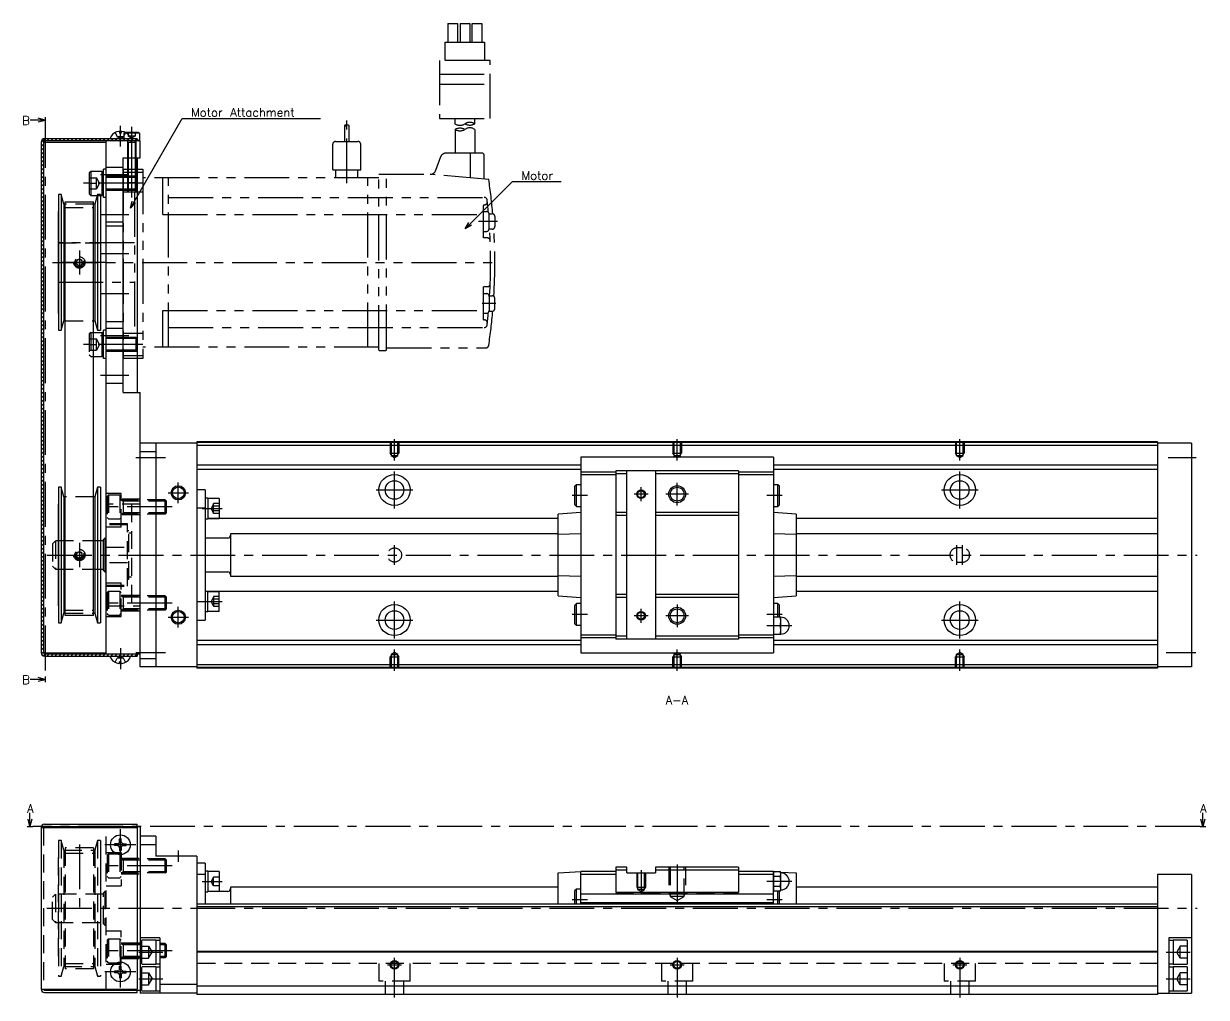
# Model space of a CAD drawing. Extents: x -2 to 736, y -8 to 353.
# Drawn here: x 317.5 to 735.9, y 9 to 353.5 of the extents above; entities that cross this region are included whole.
import ezdxf

# ---------------------------------------------------------------- set-up
doc = ezdxf.new("R2010")
doc.units = 0
doc.header["$LTSCALE"] = 0.5
for name, pattern in [('CENTER', [50.8, 31.75, -6.35, 6.35, -6.35]), ('DASHED', [19.05, 12.7, -6.35]), ('PHANTOM', [63.5, 31.75, -6.35, 6.35, -6.35, 6.35, -6.35])]:
    doc.linetypes.add(name, pattern=pattern)
for name, color, linetype in [('MSM_CENTER', 1, 'CENTER'), ('MSM_CONTINUOUS', 7, 'CONTINUOUS'), ('MSM_DASHED', 4, 'DASHED'), ('MSM_IMAGINARY', 6, 'PHANTOM'), ('MSM_NARROW', 5, 'CONTINUOUS'), ('MSM_PART_NUMBER', 7, 'CONTINUOUS')]:
    doc.layers.add(name, color=color, linetype=linetype)
doc.styles.get("Standard").update_dxf_attribs({"font": 'txt.shx', "height": 3, "bigfont": 'bigfont.shx'})

msp = doc.modelspace()

# ---------------------------------------------------------------- linework, layer by layer
at = {"layer": 'MSM_CENTER'}
for p, q in [((325.07, 318.37), (325.07, 122.5)), ((351.67, 310), (351.67, 317.37)), ((355.67, 317), (355.67, 295)), ((354.67, 300), (344.67, 300)), ((359.67, 297), (338.67, 297)), ((344.67, 286), (354.67, 286)), ((337.17, 273.25), (337.17, 264.75)), ((354.67, 272), (344.67, 272)), ((346.67, 269), (327.67, 269)), ((344.67, 258), (354.67, 258)), ((354.67, 243), (344.67, 243)), ((359.67, 240), (338.67, 240)), ((354.67, 229), (344.67, 229)), ((448.67, 198.99), (448.67, 206.5)), ((548.67, 198.99), (548.67, 206.5)), ((648.67, 198.99), (648.67, 206.5)), ((357.17, 200), (367.67, 200)), ((722.34, 200), (732.29, 200)), ((448.67, 182), (448.67, 195)), ((648.67, 182), (648.67, 195)), ((372.17, 183.87), (372.17, 191.12)), ((442.17, 188.5), (455.16, 188.5)), ((535.92, 184.5), (535.92, 189.5)), ((548.67, 183), (548.67, 191)), ((642.17, 188.5), (655.17, 188.5)), ((368.54, 187.5), (375.79, 187.5)), ((516.92, 186.5), (511.58, 186.5)), ((538.42, 187), (533.42, 187)), ((552.67, 187), (544.67, 187)), ((585.78, 186.5), (580.42, 186.5)), ((369.97, 182.5), (344.67, 182.5)), ((380.67, 181.95), (387.67, 181.95)), ((337.17, 169.75), (337.17, 161.25)), ((448.67, 162), (448.67, 169)), ((647.67, 162), (647.67, 169)), ((649.67, 162), (649.67, 169)), ((325.67, 165.5), (732.67, 165.5)), ((369.97, 148.5), (344.67, 148.5)), ((372.17, 139.87), (372.17, 147.12)), ((380.67, 149.05), (387.67, 149.05)), ((448.67, 136), (448.67, 149)), ((535.92, 141.5), (535.92, 146.5)), ((548.67, 148), (548.67, 140)), ((648.67, 136), (648.67, 149)), ((368.54, 143.5), (375.79, 143.5)), ((442.17, 142.5), (455.17, 142.5)), ((516.92, 144.5), (511.58, 144.5)), ((538.42, 144), (533.42, 144)), ((552.67, 144), (544.67, 144)), ((585.78, 144.5), (580.42, 144.5)), ((642.17, 142.5), (655.17, 142.5)), ((589.26, 140.5), (580.42, 140.5)), ((351.67, 132.5), (351.67, 125.13)), ((357.17, 131), (367.67, 131)), ((448.67, 124.5), (448.67, 132.01)), ((548.67, 124.5), (548.67, 132.01)), ((648.67, 124.5), (648.67, 132.01)), ((721.67, 131), (732.17, 131)), ((733.67, 69.5), (320.67, 69.5)), ((351.67, 57.5), (351.67, 68.5)), ((337.17, 63.12), (337.17, 38.5)), ((357.17, 63), (346.17, 63)), ((372.17, 61), (372.17, 57)), ((369.97, 55.5), (344.67, 55.5)), ((548.67, 56), (548.67, 42.3)), ((535.92, 54), (535.92, 45.5)), ((380.67, 50), (387.67, 50)), ((589.26, 50), (580.42, 50)), ((516.92, 43.5), (511.58, 43.5)), ((585.81, 43.5), (580.42, 43.5)), ((325.67, 40.5), (732.67, 40.5)), ((369.97, 25.5), (344.67, 25.5)), ((351.67, 12.5), (351.67, 23.5)), ((358.17, 25), (366.67, 25)), ((448.67, 9), (448.67, 23)), ((548.67, 23), (548.67, 9)), ((648.67, 23), (648.67, 9)), ((721.67, 25), (730.17, 25)), ((357.17, 18), (346.17, 18)), ((446.17, 20.5), (451.17, 20.5)), ((546.17, 20.5), (551.17, 20.5)), ((646.17, 20.5), (651.17, 20.5)), ((358.17, 15.5), (366.67, 15.5)), ((721.67, 15.5), (730.17, 15.5))]:
    msp.add_line(p, q, dxfattribs=at)
at = {"layer": 'MSM_CONTINUOUS', "extrusion": (0, 0, -1)}
for p, q in [((325.07, 319.37), (319.71, 319.37)), ((325.07, 319.37), (322.57, 320.04)), ((322.57, 318.7), (325.07, 319.37)), ((325.07, 121.5), (319.71, 121.5)), ((325.07, 121.5), (322.57, 122.17)), ((322.57, 120.83), (325.07, 121.5))]:
    msp.add_line(p, q, dxfattribs=at)
at = {"layer": 'MSM_CONTINUOUS'}
for p, q in [((325.07, 320.37), (325.07, 318.37)), ((351.34, 315.29), (351.36, 314.8)), ((351.98, 314.8), (351.36, 314.8)), ((352, 315.29), (351.98, 314.8)), ((358.12, 315), (353.41, 315)), ((358.42, 314.7), (353.93, 314.7)), ((358.12, 315), (358.42, 314.7)), ((358.42, 314.7), (358.42, 312.3)), ((323.67, 311.6), (323.67, 130.9)), ((324.47, 311.6), (324.47, 130.9)), ((324.47, 311.6), (346.67, 311.6)), ((357.67, 312.8), (324.87, 312.8)), ((358.67, 312), (324.87, 312)), ((346.67, 130.5), (346.67, 312)), ((348.2, 313.16), (348.17, 312.8)), ((355.13, 313.16), (355.17, 312.8)), ((357.67, 312.8), (357.67, 312)), ((357.67, 312.3), (358.42, 312.3)), ((358.12, 312), (358.42, 312.3)), ((358.67, 306), (358.67, 312)), ((352.67, 223), (352.67, 306)), ((352.67, 306), (358.67, 306)), ((354.17, 306), (354.17, 299.5)), ((357.17, 306), (357.17, 299.5)), ((357.67, 306), (357.67, 223)), ((345.67, 292), (345.67, 302)), ((346.67, 302), (345.67, 302)), ((341.17, 301.25), (340.67, 300.75)), ((340.67, 300.75), (340.67, 293.25)), ((341.17, 301.25), (341.17, 292.75)), ((341.17, 301.25), (345.17, 301.25)), ((345.17, 301.25), (345.17, 292.75)), ((345.17, 301.25), (345.67, 300.75)), ((357.23, 299.5), (352.67, 299.5)), ((357.23, 294.5), (357.23, 299.5)), ((357.67, 299.07), (357.23, 299.5)), ((329.73, 293), (329.73, 245)), ((330.76, 293), (329.73, 293)), ((330.76, 293), (330.76, 245)), ((331.67, 289.62), (330.76, 293)), ((341.17, 292.75), (340.67, 293.25)), ((343.57, 293), (342.67, 289.62)), ((343.57, 293), (343.57, 245)), ((344.61, 293), (343.57, 293)), ((344.61, 293), (344.61, 245)), ((345.17, 292.75), (345.67, 293.25)), ((357.23, 294.5), (352.67, 294.5)), ((357.23, 294.5), (357.67, 294.93)), ((331.67, 289.62), (331.67, 248.37)), ((332.17, 289.62), (331.67, 289.62)), ((332.17, 144.07), (332.17, 290.43)), ((332.17, 290.43), (342.17, 290.43)), ((341.17, 292.75), (343.5, 292.75)), ((342.17, 144.07), (342.17, 290.43)), ((342.67, 289.62), (342.17, 289.62)), ((342.67, 289.62), (342.67, 248.37)), ((344.61, 292.75), (345.17, 292.75)), ((346.67, 292), (345.67, 292)), ((329.67, 287), (329.67, 251)), ((329.73, 287), (329.67, 287)), ((344.67, 287), (344.61, 287)), ((344.67, 287), (344.67, 251)), ((329.67, 251), (329.73, 251)), ((330.76, 245), (331.67, 248.37)), ((331.67, 248.37), (332.17, 248.37)), ((342.17, 248.37), (342.67, 248.37)), ((342.67, 248.37), (343.57, 245)), ((344.61, 251), (344.67, 251)), ((329.73, 245), (330.76, 245)), ((342.17, 244.25), (345.17, 244.25)), ((343.57, 245), (344.61, 245)), ((345.17, 244.25), (345.17, 235.75)), ((345.17, 244.25), (345.67, 243.75)), ((345.67, 235), (345.67, 245)), ((346.67, 245), (345.67, 245)), ((357.23, 242.5), (352.67, 242.5)), ((357.67, 242.07), (357.23, 242.5)), ((357.23, 237.5), (357.23, 242.5)), ((342.17, 235.75), (345.17, 235.75)), ((345.17, 235.75), (345.67, 236.25)), ((346.67, 235), (345.67, 235)), ((357.23, 237.5), (352.67, 237.5)), ((357.23, 237.5), (357.67, 237.93)), ((352.67, 223), (358.67, 223)), ((358.67, 125.9), (358.67, 223)), ((378.67, 205.1), (358.67, 205.1)), ((364.17, 205.1), (364.17, 125.9)), ((378.67, 205.5), (378.67, 125.5)), ((718.67, 205.5), (378.67, 205.5)), ((718.67, 205.3), (378.67, 205.3)), ((718.67, 205.5), (718.67, 125.5)), ((730.67, 205.1), (718.67, 205.1)), ((730.67, 205.1), (730.67, 125.9)), ((358.67, 202.1), (364.17, 202.1)), ((718.67, 204.3), (378.67, 204.3)), ((514.62, 197.25), (378.67, 197.25)), ((582.72, 200.1), (514.62, 200.1)), ((514.62, 200.1), (514.62, 130.9)), ((582.72, 200.1), (582.72, 130.9)), ((718.67, 197.25), (582.72, 197.25)), ((514.62, 195.75), (378.67, 195.75)), ((526.92, 194.85), (514.62, 194.85)), ((526.92, 193.85), (514.62, 193.85)), ((570.42, 195.25), (526.92, 195.25)), ((526.92, 195.25), (526.92, 135.75)), ((530.82, 194.25), (526.92, 194.25)), ((530.82, 135.75), (530.82, 195.25)), ((541.02, 195.25), (541.02, 135.75)), ((570.42, 194.25), (541.02, 194.25)), ((570.42, 195.25), (570.42, 135.75)), ((582.72, 194.85), (570.42, 194.85)), ((582.72, 193.85), (570.42, 193.85)), ((718.67, 195.75), (582.72, 195.75)), ((329.73, 189.5), (329.73, 141.5)), ((330.76, 189.5), (329.73, 189.5)), ((330.76, 189.5), (330.76, 141.5)), ((331.67, 186.12), (330.76, 189.5)), ((343.57, 189.5), (342.67, 186.12)), ((343.57, 189.5), (343.57, 141.5)), ((344.61, 189.5), (343.57, 189.5)), ((344.61, 189.5), (344.61, 141.5)), ((381.67, 188.5), (378.67, 188.5)), ((381.67, 188.5), (381.67, 142.5)), ((513.02, 190.3), (512.52, 189.8)), ((512.52, 183.2), (512.52, 189.8)), ((514.62, 190.3), (513.02, 190.3)), ((513.02, 182.7), (513.02, 190.3)), ((584.32, 190.3), (582.72, 190.3)), ((584.32, 182.7), (584.32, 190.3)), ((584.82, 189.8), (584.32, 190.3)), ((584.82, 183.2), (584.82, 189.8)), ((331.67, 186.12), (331.67, 144.87)), ((332.17, 186.12), (331.67, 186.12)), ((342.67, 186.12), (342.17, 186.12)), ((342.67, 186.12), (342.67, 144.87)), ((382.67, 185.6), (381.67, 185.6)), ((382.67, 185.6), (382.67, 178.3)), ((386.67, 185.45), (382.67, 185.45)), ((386.67, 185.45), (386.67, 178.45)), ((329.67, 183.5), (329.67, 147.5)), ((329.73, 183.5), (329.67, 183.5)), ((344.67, 183.5), (344.61, 183.5)), ((344.67, 183.5), (344.67, 147.5)), ((381.67, 182.02), (378.67, 182.02)), ((514.62, 180.5), (506.62, 179.94)), ((506.62, 151.06), (506.62, 179.94)), ((512.52, 183.2), (513.02, 182.7)), ((513.02, 182.7), (514.62, 182.7)), ((530.82, 180.5), (526.92, 180.5)), ((570.42, 180.5), (541.02, 180.5)), ((582.72, 182.7), (584.32, 182.7)), ((590.72, 179.94), (582.72, 180.5)), ((584.32, 182.7), (584.82, 183.2)), ((590.72, 179.94), (590.72, 151.06)), ((381.67, 178.3), (382.67, 178.3)), ((382.67, 178.45), (386.67, 178.45)), ((506.62, 178.43), (382.67, 178.43)), ((530.82, 179.5), (526.92, 179.5)), ((570.42, 179.5), (541.02, 179.5)), ((718.67, 178.43), (590.72, 178.43)), ((390.67, 173), (390.67, 158)), ((506.62, 173), (390.67, 173)), ((514.62, 172.98), (506.62, 172.73)), ((590.72, 172.73), (582.72, 172.98)), ((718.67, 173), (590.72, 173)), ((345.67, 170.5), (344.67, 170.5)), ((346.17, 171.5), (345.67, 171)), ((345.67, 160), (345.67, 171)), ((346.17, 171.5), (346.17, 159.5)), ((346.67, 171.5), (346.17, 171.5)), ((389.67, 171.5), (381.67, 171.5)), ((344.67, 160.5), (345.67, 160.5)), ((345.67, 160), (346.17, 159.5)), ((346.17, 159.5), (346.67, 159.5)), ((381.67, 159.5), (389.67, 159.5)), ((390.67, 158), (506.62, 158)), ((506.62, 158.27), (514.62, 158.02)), ((582.72, 158.02), (590.72, 158.27)), ((590.72, 158), (718.67, 158)), ((381.67, 152.7), (382.67, 152.7)), ((382.67, 145.4), (382.67, 152.7)), ((506.62, 152.57), (382.67, 152.57)), ((382.67, 152.55), (386.67, 152.55)), ((386.67, 145.55), (386.67, 152.55)), ((506.62, 151.06), (514.62, 150.5)), ((530.82, 151.5), (526.92, 151.5)), ((570.42, 151.5), (541.02, 151.5)), ((582.72, 150.5), (590.72, 151.06)), ((718.67, 152.57), (590.72, 152.57)), ((329.67, 147.5), (329.73, 147.5)), ((344.61, 147.5), (344.67, 147.5)), ((381.67, 148.98), (378.67, 148.98)), ((513.02, 148.3), (512.52, 147.8)), ((512.52, 141.2), (512.52, 147.8)), ((514.62, 148.3), (513.02, 148.3)), ((513.02, 140.7), (513.02, 148.3)), ((530.82, 150.5), (526.92, 150.5)), ((570.42, 150.5), (541.02, 150.5)), ((584.32, 148.3), (582.72, 148.3)), ((584.82, 147.8), (584.32, 148.3)), ((584.32, 143.5), (584.32, 148.3)), ((584.82, 143.5), (584.82, 147.8)), ((330.76, 141.5), (331.67, 144.87)), ((331.67, 144.87), (332.17, 144.87)), ((342.17, 144.07), (332.17, 144.07)), ((342.17, 144.87), (342.67, 144.87)), ((342.67, 144.87), (343.57, 141.5)), ((378.67, 142.5), (381.67, 142.5)), ((382.67, 145.4), (381.67, 145.4)), ((386.67, 145.55), (382.67, 145.55)), ((585.32, 143.5), (582.72, 143.5)), ((585.32, 137.5), (585.32, 143.5)), ((329.73, 141.5), (330.76, 141.5)), ((343.57, 141.5), (344.61, 141.5)), ((512.52, 141.2), (513.02, 140.7)), ((513.02, 140.7), (514.62, 140.7)), ((585.19, 140.5), (582.84, 140.5)), ((514.62, 135.25), (378.67, 135.25)), ((526.92, 137.15), (514.62, 137.15)), ((526.92, 136.15), (514.62, 136.15)), ((530.82, 136.75), (526.92, 136.75)), ((570.42, 135.75), (526.92, 135.75)), ((570.42, 136.75), (541.02, 136.75)), ((582.72, 137.15), (570.42, 137.15)), ((582.72, 136.15), (570.42, 136.15)), ((582.72, 137.5), (585.32, 137.5)), ((718.67, 135.25), (582.72, 135.25)), ((324.47, 130.9), (346.67, 130.9)), ((324.87, 130.5), (358.67, 130.5)), ((357.67, 130.5), (357.67, 129.7)), ((514.62, 133.75), (378.67, 133.75)), ((514.62, 130.9), (582.72, 130.9)), ((718.67, 133.75), (582.72, 133.75)), ((324.87, 129.7), (357.67, 129.7)), ((348.2, 129.34), (348.17, 129.7)), ((351.34, 127.21), (351.36, 127.7)), ((351.98, 127.7), (351.36, 127.7)), ((352, 127.21), (351.98, 127.7)), ((355.13, 129.34), (355.17, 129.7)), ((358.67, 128.9), (364.17, 128.9)), ((378.67, 125.9), (358.67, 125.9)), ((718.67, 126.7), (378.67, 126.7)), ((718.67, 125.7), (378.67, 125.7)), ((730.67, 125.9), (718.67, 125.9)), ((325.07, 122.5), (325.07, 120.5)), ((718.67, 125.5), (378.67, 125.5)), ((319.67, 69.5), (319, 72)), ((319.67, 69.5), (319.67, 74.23)), ((320.34, 72), (319.67, 69.5)), ((734.67, 69.5), (734, 72)), ((734.67, 69.5), (734.67, 74.23)), ((735.34, 72), (734.67, 69.5)), ((318.67, 69.5), (320.67, 69.5)), ((323.67, 69.1), (323.67, 11.9)), ((323.67, 69.1), (357.67, 69.1)), ((324.87, 70.3), (357.67, 70.3)), ((324.87, 69.5), (358.67, 69.5)), ((346.67, 69.1), (346.67, 69.5)), ((357.67, 69.5), (357.67, 70.3)), ((357.67, 69.1), (357.67, 11.9)), ((358.67, 69.5), (358.67, 10.5)), ((733.67, 69.5), (735.67, 69.5)), ((350.74, 63.33), (349.59, 63.31)), ((350.74, 63.33), (351.15, 63.52)), ((351.34, 63.92), (351.15, 63.52)), ((351.34, 63.92), (351.36, 65.08)), ((352, 63.92), (351.98, 65.08)), ((352, 63.92), (352.19, 63.52)), ((352.59, 63.33), (352.19, 63.52)), ((352.59, 63.33), (353.74, 63.31)), ((364.17, 66), (358.67, 66)), ((364.17, 63), (358.67, 63)), ((364.17, 66), (364.17, 59)), ((350.74, 62.67), (349.59, 62.69)), ((350.74, 62.67), (351.15, 62.48)), ((351.34, 62.08), (351.15, 62.48)), ((351.34, 62.08), (351.36, 60.92)), ((352, 62.08), (351.98, 60.92)), ((352, 62.08), (352.19, 62.48)), ((352.59, 62.67), (352.19, 62.48)), ((352.59, 62.67), (353.74, 62.69)), ((378.67, 59), (364.17, 59)), ((378.67, 59), (378.67, 10)), ((381.67, 56.5), (378.67, 56.5)), ((381.67, 56.5), (381.67, 42)), ((526.92, 55), (526.92, 46.15)), ((530.82, 55), (526.92, 55)), ((530.82, 53), (530.82, 55)), ((541.02, 55), (541.02, 53)), ((570.42, 55), (541.02, 55)), ((570.42, 55), (570.42, 46.15)), ((381.67, 52.5), (378.67, 52.5)), ((382.67, 53.65), (381.67, 53.65)), ((382.67, 53.65), (382.67, 46.35)), ((386.67, 53.5), (382.67, 53.5)), ((386.67, 53.5), (386.67, 46.5)), ((506.62, 53), (514.62, 53.5)), ((506.62, 42), (506.62, 53)), ((526.92, 53.5), (514.62, 53.5)), ((514.62, 42), (514.62, 53.5)), ((526.92, 52.5), (514.62, 52.5)), ((530.82, 54), (526.92, 54)), ((530.82, 53), (541.02, 53)), ((570.42, 54), (541.02, 54)), ((582.72, 53.5), (570.42, 53.5)), ((582.72, 52.5), (570.42, 52.5)), ((582.72, 53.5), (583.29, 53.46)), ((582.72, 42), (582.72, 53.5)), ((582.84, 53.46), (582.72, 53)), ((582.72, 52.41), (582.72, 52.6)), ((585.19, 53.46), (582.84, 53.46)), ((585.19, 51.73), (582.84, 51.73)), ((585.32, 53), (585.19, 53.46)), ((585.22, 53.34), (590.72, 53)), ((585.32, 47), (585.32, 53)), ((590.72, 53), (590.72, 42)), ((730.67, 52.5), (718.67, 52.5)), ((718.67, 52.5), (718.67, 10)), ((730.67, 52.5), (730.67, 10.5)), ((381.67, 46.35), (382.67, 46.35)), ((389.67, 46.5), (382.67, 46.5)), ((390.67, 48), (390.67, 42)), ((506.62, 48), (390.67, 48)), ((513.02, 47.3), (512.52, 46.8)), ((512.52, 42), (512.52, 46.8)), ((513.02, 42), (513.02, 47.3)), ((514.62, 47.3), (513.02, 47.3)), ((570.42, 46.15), (526.92, 46.15)), ((582.72, 47), (582.84, 46.54)), ((585.19, 48.27), (582.84, 48.27)), ((585.19, 46.54), (582.84, 46.54)), ((584.32, 42), (584.32, 46.54)), ((584.82, 42), (584.82, 46.54)), ((585.19, 46.54), (585.32, 47)), ((718.67, 48), (590.72, 48)), ((718.67, 42), (378.67, 42)), ((582.72, 45.5), (514.62, 45.5)), ((582.72, 42.4), (514.62, 42.4)), ((718.67, 41), (378.67, 41)), ((365.67, 30), (358.67, 30)), ((365.67, 30), (365.67, 10.5)), ((722.67, 30), (722.67, 10.5)), ((730.67, 30), (722.67, 30)), ((359.17, 29), (359.17, 21)), ((364.17, 29.25), (359.42, 29.25)), ((364.17, 29.25), (364.17, 20.75)), ((365.67, 29.15), (364.17, 29.15)), ((718.67, 25.2), (378.67, 25.2)), ((724.17, 29.15), (722.67, 29.15)), ((729.17, 29.25), (724.17, 29.25)), ((724.17, 29.25), (724.17, 20.75)), ((729.17, 29.25), (729.17, 20.75)), ((718.67, 25), (378.67, 25)), ((350.74, 18.33), (349.59, 18.31)), ((350.74, 17.67), (349.59, 17.69)), ((350.74, 18.33), (351.15, 18.52)), ((350.74, 17.67), (351.15, 17.48)), ((351.34, 18.92), (351.15, 18.52)), ((351.34, 17.08), (351.15, 17.48)), ((351.34, 18.92), (351.36, 20.08)), ((351.34, 17.08), (351.36, 15.92)), ((352, 18.92), (351.98, 20.08)), ((352, 17.08), (351.98, 15.92)), ((352, 18.92), (352.19, 18.52)), ((352, 17.08), (352.19, 17.48)), ((352.59, 18.33), (352.19, 18.52)), ((352.59, 17.67), (352.19, 17.48)), ((352.59, 18.33), (353.74, 18.31)), ((352.59, 17.67), (353.74, 17.69)), ((359.17, 19.5), (359.17, 11.5)), ((359.42, 20.75), (364.17, 20.75)), ((364.17, 19.75), (359.42, 19.75)), ((364.17, 20.85), (365.67, 20.85)), ((364.17, 19.75), (364.17, 11.25)), ((365.67, 19.65), (364.17, 19.65)), ((722.67, 20.85), (724.17, 20.85)), ((724.17, 19.65), (722.67, 19.65)), ((724.17, 20.75), (729.17, 20.75)), ((729.17, 19.75), (724.17, 19.75)), ((724.17, 19.75), (724.17, 11.25)), ((729.17, 19.75), (729.17, 11.25)), ((378.67, 13.5), (365.67, 13.5)), ((718.67, 13), (378.67, 13)), ((323.67, 11.9), (357.67, 11.9)), ((324.87, 11.5), (358.67, 11.5)), ((324.87, 10.7), (357.67, 10.7)), ((346.67, 11.5), (346.67, 11.9)), ((357.67, 10.7), (357.67, 11.5)), ((378.67, 10.5), (358.67, 10.5)), ((359.42, 11.25), (364.17, 11.25)), ((364.17, 11.35), (365.67, 11.35)), ((718.67, 10), (378.67, 10)), ((718.67, 10.5), (730.67, 10.5)), ((722.67, 11.35), (724.17, 11.35)), ((724.17, 11.25), (729.17, 11.25))]:
    msp.add_line(p, q, dxfattribs=at)
for centre, radius in [((448.67, 188.5), 5.5), ((648.67, 188.5), 5.5), ((372.17, 187.5), 2.07), ((448.67, 188.5), 3.3), ((548.67, 187), 2.46), ((648.67, 188.5), 3.3), ((535.92, 187), 1.23), ((448.67, 142.5), 5.5), ((548.67, 144), 2.46), ((648.67, 142.5), 5.5), ((372.17, 143.5), 2.07), ((448.67, 142.5), 3.3), ((535.92, 144), 1.23), ((648.67, 142.5), 3.3), ((351.67, 63), 3.5), ((351.67, 18), 3.5), ((448.67, 20.5), 1.23), ((548.67, 20.5), 1.23), ((648.67, 20.5), 1.23)]:
    msp.add_circle(centre, radius, dxfattribs=at)
for centre, radius, start, end in [((351.67, 311.4), 4, 97.4656, 144.8906), ((351.14, 315.06), 0.305, 49.0368, 87.9309), ((352.2, 315.06), 0.305, 92.0691, 130.9632), ((351.67, 311.4), 4, 35.1094, 82.5344), ((324.87, 311.6), 1.2, 90, 180), ((324.87, 311.6), 0.4, 90, 180), ((349.29, 313.07), 1.1, 144.8906, 175), ((354.04, 313.07), 1.1, 5, 35.1094), ((389.67, 172.5), 1, 270, 0), ((389.67, 158.5), 1, 0, 90), ((592.41, 141.95), 9.69, 170.8086, 179.713), ((575.62, 141.95), 9.7, 0.2886, 9.1898), ((585.32, 140.5), 3, 270, 90), ((592.41, 142.05), 9.7, 180.2886, 189.1898), ((592.41, 138.95), 9.69, 170.8086, 179.713), ((592.41, 139.05), 9.7, 180.2886, 189.1898), ((575.62, 142.05), 9.69, 350.8086, 359.713), ((575.62, 138.95), 9.7, 0.2886, 9.1898), ((575.62, 139.05), 9.69, 350.8086, 359.713), ((324.87, 130.9), 1.2, 180, 270), ((324.87, 130.9), 0.4, 180, 270), ((349.29, 129.43), 1.1, 185, 215.1094), ((351.67, 131.1), 4, 215.1094, 262.5344), ((351.14, 127.44), 0.305, 272.0691, 310.9632), ((352.2, 127.44), 0.305, 229.0368, 267.9309), ((351.67, 131.1), 4, 277.4656, 324.8906), ((354.04, 129.43), 1.1, 324.8906, 355), ((324.87, 69.1), 1.2, 90, 180), ((324.87, 69.1), 0.4, 90, 180), ((351.67, 63), 2.1, 171.4911, 188.5089), ((351.67, 63), 2.1, 81.4911, 98.5089), ((351.67, 63), 2.1, 351.4911, 8.5089), ((351.67, 63), 2.1, 261.4911, 278.5089), ((586.02, 52.57), 3.31, 164.2277, 179.4294), ((586.02, 52.63), 3.31, 180.5738, 195.7691), ((595.6, 49.95), 12.89, 172.0306, 179.7562), ((582.01, 52.56), 3.31, 0.5738, 15.7691), ((582.01, 52.63), 3.31, 344.2277, 359.4294), ((572.42, 49.94), 12.89, 0.2452, 7.968), ((585.32, 50), 3, 270, 90), ((389.67, 47.5), 1, 270, 0), ((596.17, 50.1), 13.46, 180.407, 187.8062), ((586.02, 47.37), 3.31, 164.2277, 179.4294), ((586.02, 47.44), 3.31, 180.5738, 195.7691), ((571.86, 50.1), 13.46, 352.1938, 359.593), ((582.01, 47.37), 3.31, 0.5738, 15.7691), ((582.01, 47.43), 3.31, 344.2277, 359.4294), ((359.42, 29), 0.25, 90, 180), ((359.42, 21), 0.25, 180, 270), ((351.67, 18), 2.1, 171.4911, 188.5089), ((351.67, 18), 2.1, 81.4911, 98.5089), ((351.67, 18), 2.1, 351.4911, 8.5089), ((359.42, 19.5), 0.25, 90, 180), ((351.67, 18), 2.1, 261.4911, 278.5089), ((324.87, 11.9), 1.2, 180, 270), ((324.87, 11.9), 0.4, 180, 270), ((359.42, 11.5), 0.25, 180, 270)]:
    msp.add_arc(centre, radius, start, end, dxfattribs=at)
at = {"layer": 'MSM_DASHED'}
for p, q in [((349.8, 314.94), (350.52, 313.47)), ((353.54, 314.94), (352.81, 313.47)), ((352.92, 314.7), (353.22, 315)), ((353.93, 314.7), (352.92, 314.7)), ((352.92, 314.7), (352.92, 312.8)), ((353.41, 315), (353.22, 315)), ((354.42, 315), (354.42, 313.7)), ((355.67, 315), (355.67, 313.7)), ((356.92, 315), (356.92, 313.7)), ((351.67, 312.86), (350.52, 313.47)), ((352.81, 313.47), (350.52, 313.47)), ((351.67, 312.86), (352.81, 313.47)), ((354.15, 311.95), (354.44, 311.46)), ((354.17, 311.9), (354.17, 306)), ((357.17, 311.46), (354.17, 311.46)), ((356.92, 313.7), (354.42, 313.7)), ((355.67, 312.98), (354.42, 313.7)), ((354.44, 311.46), (354.44, 306)), ((356.92, 313.7), (355.67, 312.98)), ((357.18, 311.95), (356.9, 311.46)), ((356.9, 311.46), (356.9, 306)), ((357.17, 311.9), (357.17, 306)), ((352.67, 302.65), (346.67, 302.65)), ((340.67, 299), (343.17, 299)), ((344.32, 297), (343.17, 299)), ((343.17, 295), (343.17, 299)), ((352.67, 299.5), (346.67, 299.5)), ((352.67, 299.07), (346.67, 299.07)), ((354.17, 299.5), (354.17, 297.27)), ((354.44, 297), (354.17, 297.27)), ((354.17, 297.27), (357.17, 297.27)), ((354.44, 299.5), (354.44, 297)), ((356.9, 299.5), (356.9, 297)), ((357.17, 297.27), (356.9, 297)), ((357.17, 299.5), (357.17, 297.27)), ((340.67, 297), (343.17, 297)), ((340.67, 295), (343.17, 295)), ((344.32, 297), (343.17, 295)), ((352.67, 294.93), (346.67, 294.93)), ((352.67, 294.5), (346.67, 294.5)), ((356.9, 297), (354.44, 297)), ((342.17, 289.62), (332.17, 289.62)), ((343.5, 292.75), (344.61, 292.75)), ((332.17, 288.49), (342.17, 288.49)), ((346.67, 283.35), (352.67, 283.35)), ((346.67, 282), (352.67, 282)), ((329.67, 276), (344.67, 276)), ((337.17, 270.15), (336.17, 269.58)), ((336.17, 269.58), (336.17, 268.42)), ((336.17, 268.42), (337.17, 267.85)), ((338.17, 269.58), (337.17, 270.15)), ((337.17, 267.85), (338.17, 268.42)), ((338.17, 268.42), (338.17, 269.58)), ((329.67, 262), (344.67, 262)), ((332.17, 248.37), (342.17, 248.37)), ((352.67, 248), (346.67, 248)), ((341.17, 244.25), (340.67, 243.75)), ((340.67, 243.75), (340.67, 236.25)), ((341.17, 244.25), (341.17, 235.75)), ((341.17, 244.25), (342.17, 244.25)), ((352.67, 245.65), (346.67, 245.65)), ((340.67, 242), (343.17, 242)), ((340.67, 240), (343.17, 240)), ((344.32, 240), (343.17, 242)), ((343.17, 238), (343.17, 242)), ((344.32, 240), (343.17, 238)), ((352.67, 242.5), (346.67, 242.5)), ((352.67, 242.07), (346.67, 242.07)), ((340.67, 238), (343.17, 238)), ((341.17, 235.75), (340.67, 236.25)), ((341.17, 235.75), (342.17, 235.75)), ((352.67, 237.93), (346.67, 237.93)), ((352.67, 237.5), (346.67, 237.5)), ((346.67, 226.35), (352.67, 226.35)), ((447.17, 205.5), (447.17, 201.5)), ((447.44, 205.5), (447.44, 200.7)), ((449.9, 200.7), (449.9, 205.5)), ((450.17, 205.5), (450.17, 201.5)), ((547.17, 205.5), (547.17, 201.5)), ((547.44, 205.5), (547.44, 200.7)), ((549.9, 200.7), (549.9, 205.5)), ((550.17, 205.5), (550.17, 201.5)), ((647.17, 205.5), (647.17, 201.5)), ((647.44, 205.5), (647.44, 200.7)), ((649.9, 200.7), (649.9, 205.5)), ((650.17, 205.5), (650.17, 201.5)), ((447.17, 201.5), (450.17, 201.5)), ((447.44, 201.03), (447.17, 201.5)), ((449.9, 201.03), (450.17, 201.5)), ((547.17, 201.5), (550.17, 201.5)), ((547.44, 201.03), (547.17, 201.5)), ((549.9, 201.03), (550.17, 201.5)), ((647.17, 201.5), (650.17, 201.5)), ((647.44, 201.03), (647.17, 201.5)), ((649.9, 201.03), (650.17, 201.5)), ((447.44, 200.7), (448.67, 199.99)), ((447.44, 200.7), (449.9, 200.7)), ((448.67, 199.99), (449.9, 200.7)), ((547.44, 200.7), (548.48, 200.1)), ((547.44, 200.7), (549.9, 200.7)), ((548.86, 200.1), (549.9, 200.7)), ((647.44, 200.7), (648.67, 199.99)), ((647.44, 200.7), (649.9, 200.7)), ((648.67, 199.99), (649.9, 200.7)), ((342.17, 186.12), (332.17, 186.12)), ((351.97, 187.25), (346.67, 187.25)), ((347.47, 186.75), (346.97, 186.25)), ((346.97, 186.25), (346.97, 178.75)), ((347.47, 186.75), (347.47, 178.25)), ((347.47, 186.75), (351.47, 186.75)), ((351.47, 186.75), (351.47, 178.25)), ((351.47, 186.75), (351.97, 186.25)), ((351.97, 175.38), (351.97, 187.25)), ((358.67, 185.25), (351.97, 185.25)), ((367.53, 185), (351.97, 185)), ((351.97, 185), (352.72, 184.57)), ((352.72, 185), (352.72, 180)), ((367.97, 184.57), (352.72, 184.57)), ((367.97, 184.57), (367.53, 185)), ((367.53, 180), (367.53, 185)), ((367.97, 180.43), (367.97, 184.57)), ((358.67, 183.5), (346.67, 183.5)), ((351.97, 180), (352.72, 180.43)), ((367.53, 180), (351.97, 180)), ((367.97, 180.43), (352.72, 180.43)), ((355.67, 183.5), (355.67, 147.5)), ((367.53, 180), (367.97, 180.43)), ((384.67, 183.45), (383.8, 181.95)), ((384.67, 180.45), (383.8, 181.95)), ((384.67, 180.22), (384.67, 183.69)), ((386.67, 183.69), (384.67, 183.69)), ((386.67, 182.82), (384.67, 182.82)), ((386.67, 181.09), (384.67, 181.09)), ((386.67, 180.22), (384.67, 180.22)), ((354.17, 176.5), (346.67, 176.5)), ((354.17, 176.14), (346.67, 176.14)), ((347.47, 178.25), (346.97, 178.75)), ((347.47, 178.25), (351.47, 178.25)), ((351.47, 178.25), (351.97, 178.75)), ((358.67, 179.75), (351.97, 179.75)), ((354.17, 154.5), (354.17, 176.5)), ((351.97, 175.38), (346.67, 175.38)), ((354.67, 174), (354.17, 174)), ((354.67, 157), (354.67, 174)), ((355.67, 173.25), (354.67, 173.25)), ((328.67, 170.5), (327.67, 169.5)), ((327.67, 169.5), (327.67, 161.5)), ((344.67, 170.5), (328.67, 170.5)), ((328.67, 170.5), (328.67, 160.5)), ((346.67, 168.3), (354.17, 168.3)), ((649.67, 168), (647.67, 168)), ((337.17, 166.65), (336.17, 166.08)), ((336.17, 166.08), (336.17, 164.92)), ((336.17, 164.92), (337.17, 164.35)), ((338.17, 166.08), (337.17, 166.65)), ((337.17, 164.35), (338.17, 164.92)), ((338.17, 164.92), (338.17, 166.08)), ((327.67, 161.5), (328.67, 160.5)), ((328.67, 160.5), (344.67, 160.5)), ((354.17, 162.7), (346.67, 162.7)), ((647.67, 163), (649.67, 163)), ((346.67, 155.62), (351.97, 155.62)), ((346.67, 154.86), (354.17, 154.86)), ((351.97, 143.75), (351.97, 155.62)), ((354.17, 157), (354.67, 157)), ((354.67, 157.75), (355.67, 157.75)), ((346.67, 154.5), (354.17, 154.5)), ((347.47, 152.75), (346.97, 152.25)), ((346.97, 152.25), (346.97, 144.75)), ((347.47, 152.75), (351.47, 152.75)), ((347.47, 152.75), (347.47, 144.25)), ((351.47, 152.75), (351.47, 144.25)), ((351.47, 152.75), (351.97, 152.25)), ((351.97, 151.25), (358.67, 151.25)), ((367.53, 151), (351.97, 151)), ((351.97, 151), (352.72, 150.57)), ((352.72, 151), (352.72, 146)), ((367.53, 146), (367.53, 151)), ((367.97, 150.57), (367.53, 151)), ((384.67, 150.78), (384.67, 147.31)), ((386.67, 150.78), (384.67, 150.78)), ((346.67, 147.5), (358.67, 147.5)), ((367.97, 150.57), (352.72, 150.57)), ((367.97, 146.43), (367.97, 150.57)), ((384.67, 150.55), (383.8, 149.05)), ((384.67, 147.55), (383.8, 149.05)), ((386.67, 149.91), (384.67, 149.91)), ((386.67, 148.18), (384.67, 148.18)), ((386.67, 147.31), (384.67, 147.31)), ((332.17, 146.01), (342.17, 146.01)), ((332.17, 144.87), (342.17, 144.87)), ((346.67, 143.75), (351.97, 143.75)), ((347.47, 144.25), (346.97, 144.75)), ((347.47, 144.25), (351.47, 144.25)), ((351.47, 144.25), (351.97, 144.75)), ((351.97, 146), (352.72, 146.43)), ((367.53, 146), (351.97, 146)), ((351.97, 145.75), (358.67, 145.75)), ((367.97, 146.43), (352.72, 146.43)), ((367.53, 146), (367.97, 146.43)), ((447.44, 129.97), (447.17, 129.5)), ((448.67, 131.01), (447.44, 130.3)), ((447.44, 130.3), (447.44, 125.5)), ((447.44, 130.3), (449.9, 130.3)), ((449.9, 130.3), (448.67, 131.01)), ((449.9, 125.5), (449.9, 130.3)), ((449.9, 129.97), (450.17, 129.5)), ((547.44, 129.97), (547.17, 129.5)), ((548.48, 130.9), (547.44, 130.3)), ((547.44, 130.3), (547.44, 125.5)), ((547.44, 130.3), (549.9, 130.3)), ((549.9, 130.3), (548.86, 130.9)), ((549.9, 125.5), (549.9, 130.3)), ((549.9, 129.97), (550.17, 129.5)), ((647.44, 129.97), (647.17, 129.5)), ((648.67, 131.01), (647.44, 130.3)), ((647.44, 130.3), (647.44, 125.5)), ((647.44, 130.3), (649.9, 130.3)), ((649.9, 130.3), (648.67, 131.01)), ((649.9, 125.5), (649.9, 130.3)), ((649.9, 129.97), (650.17, 129.5)), ((349.8, 127.56), (350.52, 129.03)), ((351.67, 129.64), (350.52, 129.03)), ((352.81, 129.03), (350.52, 129.03)), ((351.67, 129.64), (352.81, 129.03)), ((353.54, 127.56), (352.81, 129.03)), ((447.17, 125.5), (447.17, 129.5)), ((447.17, 129.5), (450.17, 129.5)), ((450.17, 125.5), (450.17, 129.5)), ((547.17, 125.5), (547.17, 129.5)), ((547.17, 129.5), (550.17, 129.5)), ((550.17, 125.5), (550.17, 129.5)), ((647.17, 125.5), (647.17, 129.5)), ((647.17, 129.5), (650.17, 129.5)), ((650.17, 125.5), (650.17, 129.5)), ((324.47, 69.1), (324.47, 11.9)), ((346.67, 11.9), (346.67, 69.1)), ((329.73, 64.5), (329.73, 16.5)), ((330.76, 64.5), (329.73, 64.5)), ((330.76, 64.5), (330.76, 16.5)), ((331.67, 61.12), (330.76, 64.5)), ((343.57, 64.5), (342.67, 61.12)), ((343.57, 64.5), (343.57, 16.5)), ((344.61, 64.5), (343.57, 64.5)), ((344.61, 64.5), (344.61, 16.5)), ((331.67, 61.12), (331.67, 19.88)), ((331.67, 61.12), (342.67, 61.12)), ((332.17, 61.93), (332.17, 19.07)), ((342.17, 61.93), (332.17, 61.93)), ((332.17, 59.99), (342.17, 59.99)), ((342.17, 61.93), (342.17, 19.07)), ((342.67, 61.12), (342.67, 19.88)), ((346.67, 60.25), (351.97, 60.25)), ((347.47, 59.75), (346.97, 59.25)), ((346.97, 59.25), (346.97, 51.75)), ((347.47, 59.75), (347.47, 51.25)), ((347.47, 59.75), (351.47, 59.75)), ((351.47, 59.75), (351.47, 51.25)), ((351.47, 59.75), (351.97, 59.25)), ((351.97, 60.25), (351.97, 48.43)), ((329.67, 58.5), (329.67, 22.5)), ((329.73, 58.5), (329.67, 58.5)), ((344.67, 58.5), (344.61, 58.5)), ((344.67, 58.5), (344.67, 22.5)), ((351.97, 58.25), (358.67, 58.25)), ((367.53, 58), (351.97, 58)), ((351.97, 58), (352.72, 57.57)), ((352.72, 58), (352.72, 53)), ((367.97, 57.57), (352.72, 57.57)), ((367.53, 53), (367.53, 58)), ((367.97, 57.57), (367.53, 58)), ((367.97, 53.43), (367.97, 57.57)), ((545.67, 55), (545.67, 46)), ((546.21, 55), (546.21, 44.72)), ((551.12, 44.72), (551.12, 55)), ((551.67, 55), (551.67, 46)), ((347.47, 51.25), (346.97, 51.75)), ((347.47, 51.25), (351.47, 51.25)), ((351.47, 51.25), (351.97, 51.75)), ((351.97, 53), (352.72, 53.43)), ((367.53, 53), (351.97, 53)), ((351.97, 52.75), (358.67, 52.75)), ((367.97, 53.43), (352.72, 53.43)), ((367.53, 53), (367.97, 53.43)), ((384.67, 51.5), (383.8, 50)), ((384.67, 48.5), (384.67, 51.5)), ((386.67, 51.5), (384.67, 51.5)), ((534.42, 53), (534.42, 48)), ((534.69, 53), (534.69, 47.21)), ((537.15, 47.21), (537.15, 53)), ((537.42, 53), (537.42, 48)), ((346.17, 46.5), (345.67, 46)), ((346.17, 46.5), (346.17, 34.5)), ((346.67, 46.5), (346.17, 46.5)), ((346.67, 48.43), (351.97, 48.43)), ((384.67, 48.5), (383.8, 50)), ((384.67, 50), (386.67, 50)), ((386.67, 48.5), (384.67, 48.5)), ((526.92, 46.15), (570.42, 46.15)), ((534.42, 48), (537.42, 48)), ((534.42, 48), (534.69, 47.53)), ((534.69, 47.21), (535.92, 46.5)), ((537.15, 47.21), (534.69, 47.21)), ((535.92, 46.5), (537.15, 47.21)), ((537.42, 48), (537.15, 47.53)), ((328.67, 45.5), (327.67, 44.5)), ((327.67, 36.5), (327.67, 44.5)), ((345.67, 45.5), (328.67, 45.5)), ((328.67, 45.5), (328.67, 35.5)), ((345.67, 35), (345.67, 46)), ((545.67, 46), (546.21, 45.06)), ((545.67, 46), (551.67, 46)), ((546.21, 44.72), (548.67, 43.3)), ((551.12, 44.72), (546.21, 44.72)), ((548.67, 43.3), (551.12, 44.72)), ((551.67, 46), (551.12, 45.06)), ((327.67, 36.5), (328.67, 35.5)), ((328.67, 35.5), (345.67, 35.5)), ((345.67, 35), (346.17, 34.5)), ((346.17, 34.5), (346.67, 34.5)), ((346.67, 32.57), (351.97, 32.57)), ((347.47, 29.75), (346.97, 29.25)), ((347.47, 29.75), (347.47, 21.25)), ((347.47, 29.75), (351.47, 29.75)), ((351.47, 29.75), (351.47, 21.25)), ((351.47, 29.75), (351.97, 29.25)), ((351.97, 20.75), (351.97, 32.57)), ((346.97, 29.25), (346.97, 21.75)), ((351.97, 28.25), (358.67, 28.25)), ((359.17, 28), (351.97, 28)), ((351.97, 28), (352.72, 27.57)), ((352.72, 28), (352.72, 23)), ((359.17, 27.57), (352.72, 27.57)), ((359.17, 27.12), (361.67, 27.12)), ((361.67, 27.12), (361.67, 22.88)), ((361.67, 27.12), (362.89, 25)), ((367.53, 28), (365.67, 28)), ((367.97, 27.57), (365.67, 27.57)), ((367.53, 23), (367.53, 28)), ((367.97, 27.57), (367.53, 28)), ((367.97, 23.43), (367.97, 27.57)), ((718.67, 25.2), (378.67, 25.2)), ((726.67, 27.12), (725.44, 25)), ((729.17, 27.12), (726.67, 27.12)), ((726.67, 22.88), (726.67, 27.12)), ((329.67, 22.5), (329.73, 22.5)), ((332.17, 21.01), (342.17, 21.01)), ((344.61, 22.5), (344.67, 22.5)), ((347.47, 21.25), (346.97, 21.75)), ((347.47, 21.25), (351.47, 21.25)), ((351.47, 21.25), (351.97, 21.75)), ((351.97, 23), (352.72, 23.43)), ((359.17, 23), (351.97, 23)), ((351.97, 22.75), (358.67, 22.75)), ((359.17, 23.43), (352.72, 23.43)), ((359.17, 25), (361.67, 25)), ((359.17, 22.88), (361.67, 22.88)), ((361.67, 22.88), (362.89, 25)), ((367.97, 23.43), (365.67, 23.43)), ((367.53, 23), (365.67, 23)), ((367.53, 23), (367.97, 23.43)), ((718.67, 25), (378.67, 25)), ((718.67, 21), (378.67, 21)), ((443.17, 21), (443.17, 14.7)), ((454.17, 14.7), (454.17, 21)), ((543.17, 21), (543.17, 14.7)), ((554.17, 14.7), (554.17, 21)), ((643.17, 21), (643.17, 14.7)), ((654.17, 14.7), (654.17, 21)), ((726.67, 22.88), (725.44, 25)), ((726.67, 25), (729.17, 25)), ((729.17, 22.88), (726.67, 22.88)), ((330.76, 16.5), (331.67, 19.88)), ((331.67, 19.88), (342.67, 19.88)), ((342.17, 19.07), (332.17, 19.07)), ((342.67, 19.88), (343.57, 16.5)), ((346.67, 20.75), (351.97, 20.75)), ((359.17, 17.62), (361.67, 17.62)), ((361.67, 17.62), (362.89, 15.5)), ((361.67, 17.62), (361.67, 13.38)), ((726.67, 17.62), (725.44, 15.5)), ((729.17, 17.62), (726.67, 17.62)), ((726.67, 13.38), (726.67, 17.62)), ((329.73, 16.5), (330.76, 16.5)), ((343.57, 16.5), (344.61, 16.5)), ((359.17, 15.5), (361.67, 15.5)), ((359.17, 13.38), (361.67, 13.38)), ((361.67, 13.38), (362.89, 15.5)), ((454.17, 14.7), (443.17, 14.7)), ((445.37, 14.7), (445.37, 10)), ((451.97, 10), (451.97, 14.7)), ((554.17, 14.7), (543.17, 14.7)), ((545.37, 14.7), (545.37, 10)), ((551.97, 10), (551.97, 14.7)), ((654.17, 14.7), (643.17, 14.7)), ((645.37, 14.7), (645.37, 10)), ((651.97, 10), (651.97, 14.7)), ((726.67, 13.38), (725.44, 15.5)), ((726.67, 15.5), (729.17, 15.5)), ((729.17, 13.38), (726.67, 13.38))]:
    msp.add_line(p, q, dxfattribs=at)
for centre, radius in [((337.17, 269), 2), ((337.17, 269), 1.62), ((337.17, 269), 1.15), ((337.17, 165.5), 2), ((448.67, 165.5), 2.5), ((337.17, 165.5), 1.62), ((337.17, 165.5), 1.15)]:
    msp.add_circle(centre, radius, dxfattribs=at)
for centre, radius, start, end in [((354.07, 311.9), 0.1, 0, 90), ((357.27, 311.9), 0.1, 90, 180), ((647.67, 165.5), 2.5, 90, 270), ((649.67, 165.5), 2.5, 270, 90)]:
    msp.add_arc(centre, radius, start, end, dxfattribs=at)
at = {"layer": 'MSM_IMAGINARY'}
for p, q in [((467.56, 353.49), (467.56, 346.99)), ((467.56, 353.49), (470.96, 353.49)), ((470.96, 353.49), (470.96, 346.99)), ((471.86, 353.49), (475.26, 353.49)), ((471.86, 353.49), (471.86, 346.99)), ((475.26, 353.49), (475.26, 346.99)), ((476.16, 346.99), (476.16, 353.49)), ((476.16, 353.49), (479.56, 353.49)), ((479.56, 353.49), (479.56, 346.99)), ((466.56, 346.99), (480.56, 346.99)), ((466.56, 340.49), (466.56, 346.99)), ((480.56, 346.99), (480.56, 340.49)), ((464.56, 340.49), (464.56, 319.88)), ((482.56, 340.49), (464.56, 340.49)), ((482.56, 319.88), (482.56, 340.49)), ((464.56, 335.65), (482.56, 335.65)), ((464.56, 332.05), (482.56, 332.05)), ((431.77, 297), (431.77, 319.55)), ((464.56, 319.88), (482.56, 319.88)), ((470.06, 319.88), (470.06, 318.08)), ((477.06, 318.08), (477.06, 319.88)), ((430.92, 317.44), (430.92, 311.8)), ((432.62, 311.8), (432.62, 317.44)), ((470.07, 316.05), (470.07, 307.7)), ((477.07, 316.05), (477.07, 307.7)), ((426.82, 301.8), (426.82, 310.8)), ((427.82, 311.8), (435.72, 311.8)), ((436.72, 301.8), (436.72, 310.8)), ((464.99, 306.38), (463.22, 301.52)), ((479.57, 307.7), (466.87, 307.7)), ((475.57, 298.96), (475.57, 307.7)), ((480.37, 298.54), (480.37, 306.9)), ((352.67, 302), (352.67, 235)), ((352.67, 302), (359.67, 302)), ((354.17, 302), (354.17, 294)), ((354.44, 302), (354.44, 294)), ((355.67, 304), (355.67, 292)), ((356.9, 302), (356.9, 294)), ((357.17, 302), (357.17, 294)), ((359.67, 302), (359.67, 235)), ((426.82, 301.8), (436.72, 301.8)), ((427.87, 299), (427.87, 301.8)), ((435.67, 299), (435.67, 301.8)), ((352.67, 301), (359.67, 301)), ((443.17, 299), (359.67, 299)), ((366.67, 286), (366.67, 299)), ((368.67, 239), (368.67, 299)), ((439.17, 239), (439.17, 299)), ((443.17, 238), (443.17, 300.2)), ((443.17, 300.2), (461.34, 300.2)), ((445.87, 238.3), (445.87, 300.2)), ((481.99, 298.39), (461.34, 300.2)), ((352.67, 294), (359.67, 294)), ((356.67, 294), (356.67, 244)), ((368.67, 292), (480.44, 292)), ((480.17, 277.68), (480.17, 289.17)), ((366.67, 286), (480.17, 286)), ((480.17, 287), (481.17, 287)), ((482.13, 286.25), (483.17, 286.25)), ((482.17, 281), (482.17, 286)), ((484.17, 285.25), (484.17, 281.75)), ((485.12, 283.5), (478.39, 283.5)), ((483.17, 280.75), (482.13, 280.75)), ((480.17, 280), (481.17, 280)), ((481.52, 277.68), (480.17, 277.68)), ((329.67, 276), (329.67, 262)), ((356.67, 276), (329.67, 276)), ((327.67, 269), (486.17, 269)), ((329.67, 262), (356.67, 262)), ((481.52, 260.43), (480.17, 260.43)), ((480.17, 248.68), (480.17, 260.43)), ((480.17, 258), (481.17, 258)), ((482.17, 257.25), (483.17, 257.25)), ((482.17, 257), (482.17, 252)), ((484.17, 252.75), (484.17, 256.25)), ((366.67, 239), (366.67, 252)), ((366.67, 252), (480.17, 252)), ((484.57, 254.5), (479.69, 254.5)), ((482.15, 251.75), (483.17, 251.75)), ((481.17, 251), (480.17, 251)), ((480.17, 248.68), (480.51, 248.68)), ((352.67, 244), (359.67, 244)), ((368.67, 246), (480.44, 246)), ((443.17, 239), (359.67, 239)), ((445.87, 238.8), (481.01, 238.8)), ((359.67, 236), (352.67, 236)), ((359.67, 235), (352.67, 235)), ((443.37, 237.8), (445.37, 237.8))]:
    msp.add_line(p, q, dxfattribs=at)
for centre, radius, start, end in [((471.81, 320.52), 3, 234.3132, 305.6839), ((475.31, 315.05), 3.5, 60.0014, 120.0014), ((475.31, 321.12), 3.5, 240.0015, 300.0015), ((431.34, 316.7), 0.85, 60.001, 119.999), ((431.34, 318.17), 0.85, 240.001, 299.999), ((432.19, 316.7), 0.85, 59.9987, 119.999), ((471.82, 313.02), 3.5, 60.0015, 120.0015), ((471.82, 319.08), 3.5, 240.0015, 300.0014), ((475.32, 313.62), 3, 54.3132, 125.6839), ((427.82, 310.8), 1, 90, 180), ((435.72, 310.8), 1, 360, 90), ((466.87, 305.7), 2, 90, 160), ((479.57, 306.9), 0.8, 360, 90), ((461.34, 302.2), 2, 270, 340), ((284.17, 269), 200, 4.9382, 8.451), ((480.37, 289.17), 0.2, 83.235, 180), ((480.51, 290.36), 1, 263.235, 6.2088), ((480.44, 291), 1, 6.3954, 90), ((284.17, 269), 198.5, 5.1174, 6.3956), ((481.17, 286), 1, 360, 90), ((483.17, 285.25), 1, 360, 90), ((481.17, 281), 1, 270, 360), ((284.17, 269), 198.5, 356.6065, 3.3935), ((483.17, 281.75), 1, 270, 360), ((284.17, 269), 200, 356.5653, 3.4347), ((481.52, 276.68), 1, 2.2282, 90), ((481.52, 261.43), 1, 270, 357.8025), ((481.17, 257), 1, 360, 90), ((483.17, 256.25), 1, 360, 90), ((481.17, 252), 1, 270, 360), ((284.17, 269), 198.5, 353.6044, 354.8827), ((284.17, 269), 200, 351.5623, 355.0618), ((483.17, 252.75), 1, 270, 360), ((480.44, 247), 1, 270, 353.6046), ((480.51, 247.68), 1, 353.8018, 90), ((481.01, 239.8), 1, 270, 351.5623), ((443.37, 238), 0.2, 180, 270), ((445.37, 238.3), 0.5, 270, 0)]:
    msp.add_arc(centre, radius, start, end, dxfattribs=at)
at = {"layer": 'MSM_NARROW'}
for p, q in [((323.67, 311.47), (324.99, 312.8)), ((323.67, 310.06), (324.47, 310.86)), ((325.61, 312), (326.41, 312.8)), ((327.02, 312), (327.82, 312.8)), ((328.44, 312), (329.24, 312.8)), ((329.85, 312), (330.65, 312.8)), ((331.26, 312), (332.06, 312.8)), ((332.68, 312), (333.48, 312.8)), ((334.09, 312), (334.89, 312.8)), ((335.51, 312), (336.31, 312.8)), ((336.92, 312), (337.72, 312.8)), ((338.34, 312), (339.14, 312.8)), ((339.75, 312), (340.55, 312.8)), ((341.16, 312), (341.96, 312.8)), ((342.58, 312), (343.38, 312.8)), ((343.99, 312), (344.79, 312.8)), ((345.41, 312), (346.21, 312.8)), ((346.82, 312), (347.62, 312.8)), ((348.23, 312), (349.03, 312.8)), ((349.65, 312), (350.45, 312.8)), ((351.06, 312), (351.86, 312.8)), ((352.48, 312), (353.28, 312.8)), ((353.89, 312), (354.69, 312.8)), ((355.31, 312), (356.11, 312.8)), ((356.72, 312), (357.52, 312.8)), ((323.67, 308.64), (324.47, 309.44)), ((323.67, 307.23), (324.47, 308.03)), ((323.67, 305.82), (324.47, 306.62)), ((354.44, 306), (354.44, 299.5)), ((356.9, 306), (356.9, 299.5)), ((323.67, 304.4), (324.47, 305.2)), ((323.67, 302.99), (324.47, 303.79)), ((323.67, 301.57), (324.47, 302.37)), ((323.67, 300.16), (324.47, 300.96)), ((323.67, 298.75), (324.47, 299.55)), ((323.67, 297.33), (324.47, 298.13)), ((357.67, 299.07), (352.67, 299.07)), ((323.67, 295.92), (324.47, 296.72)), ((323.67, 294.5), (324.47, 295.3)), ((323.67, 293.09), (324.47, 293.89)), ((357.67, 294.93), (352.67, 294.93)), ((323.67, 291.67), (324.47, 292.47)), ((323.67, 290.26), (324.47, 291.06)), ((323.67, 288.85), (324.47, 289.65)), ((323.67, 287.43), (324.47, 288.23)), ((323.67, 286.02), (324.47, 286.82)), ((323.67, 284.6), (324.47, 285.4)), ((323.67, 283.19), (324.47, 283.99)), ((323.67, 281.77), (324.47, 282.57)), ((323.67, 280.36), (324.47, 281.16)), ((323.67, 278.95), (324.47, 279.75)), ((323.67, 277.53), (324.47, 278.33)), ((323.67, 276.12), (324.47, 276.92)), ((323.67, 274.7), (324.47, 275.5)), ((323.67, 273.29), (324.47, 274.09)), ((323.67, 271.88), (324.47, 272.68)), ((323.67, 270.46), (324.47, 271.26)), ((323.67, 269.05), (324.47, 269.85)), ((323.67, 267.63), (324.47, 268.43)), ((323.67, 266.22), (324.47, 267.02)), ((323.67, 264.8), (324.47, 265.6)), ((323.67, 263.39), (324.47, 264.19)), ((323.67, 261.98), (324.47, 262.78)), ((323.67, 260.56), (324.47, 261.36)), ((323.67, 259.15), (324.47, 259.95)), ((323.67, 257.73), (324.47, 258.53)), ((323.67, 256.32), (324.47, 257.12)), ((323.67, 254.9), (324.47, 255.7)), ((323.67, 253.49), (324.47, 254.29)), ((323.67, 252.08), (324.47, 252.88)), ((323.67, 250.66), (324.47, 251.46)), ((323.67, 249.25), (324.47, 250.05)), ((323.67, 247.83), (324.47, 248.63)), ((323.67, 246.42), (324.47, 247.22)), ((323.67, 245), (324.47, 245.8)), ((323.67, 243.59), (324.47, 244.39)), ((323.67, 242.18), (324.47, 242.98)), ((323.67, 240.76), (324.47, 241.56)), ((323.67, 239.35), (324.47, 240.15)), ((323.67, 237.93), (324.47, 238.73)), ((357.67, 242.07), (352.67, 242.07)), ((323.67, 236.52), (324.47, 237.32)), ((323.67, 235.11), (324.47, 235.91)), ((323.67, 233.69), (324.47, 234.49)), ((357.67, 237.93), (352.67, 237.93)), ((323.67, 232.28), (324.47, 233.08)), ((323.67, 230.86), (324.47, 231.66)), ((323.67, 229.45), (324.47, 230.25)), ((323.67, 228.03), (324.47, 228.83)), ((323.67, 226.62), (324.47, 227.42)), ((323.67, 225.21), (324.47, 226.01)), ((323.67, 223.79), (324.47, 224.59)), ((323.67, 222.38), (324.47, 223.18)), ((323.67, 220.96), (324.47, 221.76)), ((323.67, 219.55), (324.47, 220.35)), ((323.67, 218.13), (324.47, 218.93)), ((323.67, 216.72), (324.47, 217.52)), ((323.67, 215.31), (324.47, 216.11)), ((323.67, 213.89), (324.47, 214.69)), ((323.67, 212.48), (324.47, 213.28)), ((323.67, 211.06), (324.47, 211.86)), ((323.67, 209.65), (324.47, 210.45)), ((323.67, 208.24), (324.47, 209.04)), ((323.67, 206.82), (324.47, 207.62)), ((323.67, 205.41), (324.47, 206.21)), ((323.67, 203.99), (324.47, 204.79)), ((323.67, 202.58), (324.47, 203.38)), ((323.67, 201.16), (324.47, 201.96)), ((323.67, 199.75), (324.47, 200.55)), ((323.67, 198.34), (324.47, 199.14)), ((323.67, 196.92), (324.47, 197.72)), ((323.67, 195.51), (324.47, 196.31)), ((323.67, 194.09), (324.47, 194.89)), ((323.67, 192.68), (324.47, 193.48)), ((323.67, 191.26), (324.47, 192.06)), ((323.67, 189.85), (324.47, 190.65)), ((323.67, 188.44), (324.47, 189.24)), ((323.67, 187.02), (324.47, 187.82)), ((323.67, 185.61), (324.47, 186.41)), ((323.67, 184.19), (324.47, 184.99)), ((323.67, 182.78), (324.47, 183.58)), ((323.67, 181.37), (324.47, 182.17)), ((323.67, 179.95), (324.47, 180.75)), ((323.67, 178.54), (324.47, 179.34)), ((323.67, 177.12), (324.47, 177.92)), ((323.67, 175.71), (324.47, 176.51)), ((323.67, 174.29), (324.47, 175.09)), ((323.67, 172.88), (324.47, 173.68)), ((323.67, 171.47), (324.47, 172.27)), ((323.67, 170.05), (324.47, 170.85)), ((323.67, 168.64), (324.47, 169.44)), ((323.67, 167.22), (324.47, 168.02)), ((323.67, 165.81), (324.47, 166.61)), ((323.67, 164.39), (324.47, 165.19)), ((323.67, 162.98), (324.47, 163.78)), ((323.67, 161.57), (324.47, 162.37)), ((323.67, 160.15), (324.47, 160.95)), ((323.67, 158.74), (324.47, 159.54)), ((323.67, 157.32), (324.47, 158.12)), ((323.67, 155.91), (324.47, 156.71)), ((323.67, 154.5), (324.47, 155.3)), ((323.67, 153.08), (324.47, 153.88)), ((323.67, 151.67), (324.47, 152.47)), ((323.67, 150.25), (324.47, 151.05)), ((323.67, 148.84), (324.47, 149.64)), ((323.67, 147.42), (324.47, 148.22)), ((323.67, 146.01), (324.47, 146.81)), ((323.67, 144.6), (324.47, 145.4)), ((323.67, 143.18), (324.47, 143.98)), ((323.67, 141.77), (324.47, 142.57)), ((323.67, 140.35), (324.47, 141.15)), ((323.67, 138.94), (324.47, 139.74)), ((323.67, 137.52), (324.47, 138.32)), ((323.67, 136.11), (324.47, 136.91)), ((323.67, 134.7), (324.47, 135.5)), ((323.67, 133.28), (324.47, 134.08)), ((323.67, 131.87), (324.47, 132.67)), ((323.73, 130.52), (324.47, 131.25)), ((324.41, 129.79), (325.13, 130.5)), ((325.74, 129.7), (326.54, 130.5)), ((327.16, 129.7), (327.96, 130.5)), ((328.57, 129.7), (329.37, 130.5)), ((329.98, 129.7), (330.78, 130.5)), ((331.4, 129.7), (332.2, 130.5)), ((332.81, 129.7), (333.61, 130.5)), ((334.23, 129.7), (335.03, 130.5)), ((335.64, 129.7), (336.44, 130.5)), ((337.05, 129.7), (337.85, 130.5)), ((338.47, 129.7), (339.27, 130.5)), ((339.88, 129.7), (340.68, 130.5)), ((341.3, 129.7), (342.1, 130.5)), ((342.71, 129.7), (343.51, 130.5)), ((344.13, 129.7), (344.93, 130.5)), ((345.54, 129.7), (346.34, 130.5)), ((346.95, 129.7), (347.75, 130.5)), ((348.37, 129.7), (349.17, 130.5)), ((349.78, 129.7), (350.58, 130.5)), ((351.2, 129.7), (352, 130.5)), ((352.61, 129.7), (353.41, 130.5)), ((354.03, 129.7), (354.83, 130.5)), ((355.44, 129.7), (356.24, 130.5)), ((356.85, 129.7), (357.65, 130.5))]:
    msp.add_line(p, q, dxfattribs=at)
for centre, radius in [((372.17, 187.5), 2.5), ((535.92, 187), 1.5), ((548.67, 187), 3), ((548.67, 144), 3), ((372.17, 143.5), 2.5), ((535.92, 144), 1.5), ((448.67, 20.5), 1.5), ((548.67, 20.5), 1.5), ((648.67, 20.5), 1.5)]:
    msp.add_circle(centre, radius, dxfattribs=at)
at = {"layer": 'MSM_PART_NUMBER'}
for p, q in [((355.22, 288.22), (373.56, 319.98)), ((373.56, 319.98), (422.49, 319.98)), ((473.7, 280.88), (490.46, 297.64)), ((490.46, 297.64), (507.59, 297.64)), ((355.22, 288.22), (355.89, 290.72)), ((357.05, 290.05), (355.22, 288.22)), ((473.7, 280.88), (474.99, 283.12)), ((475.94, 282.17), (473.7, 280.88))]:
    msp.add_line(p, q, dxfattribs=at)

# ---------------------------------------------------------------- texts
for s, p in [('Motor Attachment', (376.69, 320.61)), ('B', (316.94, 317.71)), ('Motor', (493.59, 298.26)), ('B', (316.94, 119.85)), ('A-A', (544.6, 112.62)), ('A', (318.67, 74.3)), ('A', (733.71, 74.39))]:
    msp.add_text(s, height=3, dxfattribs=at).set_placement(p)

doc.saveas('drawing.dxf')
